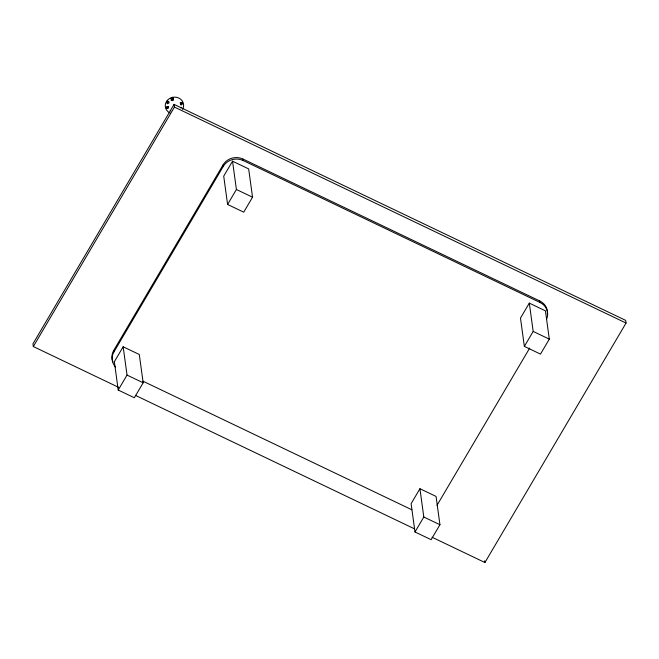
<?xml version="1.0" encoding="UTF-8"?>
<svg xmlns="http://www.w3.org/2000/svg" width="659" height="659" viewBox="0 0 659 659"><rect width="100%" height="100%" fill="white"/><g stroke="black" fill="none" stroke-linecap="round" stroke-linejoin="round"><path stroke-width="0.99" d="M167.773 100.695A1.104 1.005 -7.8 0 0 167.427 102.623L167.304 102.985A1.672 1.524 -7.8 0 0 167.262 103.702L167.295 103.85M432.065 537.242L484.925 562.522L626.05 323.05L625.679 320.373L174.075 104.394L32.95 343.858L33.321 346.543L118.628 387.344M33.321 346.543L174.446 107.071L174.075 104.394M113.002 362.03A14.729 13.444 -7.8 0 1 113.71 350.456L223.08 164.865A14.729 13.444 -7.8 0 1 243.039 159.066L539.812 300.99A14.729 13.444 -7.8 0 1 547.349 314.294M115.506 366.972A14.729 13.444 -7.8 0 1 113.916 351.947L223.286 166.356L223.08 164.865M123.159 346.774L114.345 361.742L118.216 390.046L134.345 397.756L143.168 382.788L139.288 354.484L123.159 346.774L127.039 375.078L118.216 390.046M232.536 161.191L223.714 176.151L227.594 204.455L243.723 212.173L252.537 197.206L248.665 168.902L232.536 161.191L236.408 189.495L227.594 204.455M419.931 488.706L411.117 503.674L414.989 531.978L431.118 539.688L439.94 524.721L436.06 496.416L419.931 488.706L423.811 517.01L414.989 531.978M529.309 303.115L520.486 318.083L524.358 346.387L540.487 354.097L549.309 339.138L545.43 310.834L529.309 303.115L533.18 331.419L524.358 346.387M437.008 505.329L529.721 348.026M168.671 101.502L167.427 102.623M174.446 107.071L626.05 323.05M223.286 166.356A14.729 13.444 -7.8 0 1 243.245 160.557L540.018 302.481A14.729 13.444 -7.8 0 1 546.443 319.524M236.408 189.495L252.537 197.206M533.18 331.419L549.309 339.138M142.945 381.174L411.891 509.802M127.039 375.078L143.168 382.788M423.811 517.01L439.94 524.721M135.326 395.326L414.445 528.815M539.812 300.99L540.018 302.481M484.678 560.735L484.925 562.522M243.039 159.066L243.245 160.557M113.71 350.456L113.916 351.947M168.342 106.527A1.104 1.005 -7.8 0 1 167.592 107.796A1.104 1.005 -7.8 0 1 166.225 107.137M182.246 102.063A1.104 1.005 -7.8 0 1 181.703 103.694A1.104 1.005 -7.8 0 1 180.302 102.631M170.03 113.01A9.21 8.402 -7.8 0 1 166.373 101.667A9.21 8.402 -7.8 0 1 178.853 98.043A9.21 8.402 -7.8 0 1 182.502 109.386M181.101 107.269A7.364 6.722 -7.8 0 1 180.788 107.87M170.813 110.77A7.364 6.722 -7.8 0 1 170.195 110.44M173.474 100.028A2.208 2.018 -7.8 0 1 171.258 100.184A2.438 2.224 -7.8 0 0 170.994 100.086M180.887 104.921A2.438 2.224 -7.8 0 1 181.093 105.152M167.534 103.372A1.104 1.005 -7.8 0 0 169.083 102.31A1.104 1.005 -7.8 0 0 167.345 101.634A1.104 1.005 -7.8 0 0 167.534 103.372M166.719 108.397A1.104 1.005 -7.8 0 0 168.482 107.681A1.104 1.005 -7.8 0 0 166.949 106.659A1.104 1.005 -7.8 0 0 166.719 108.397M171.711 99.929A1.104 1.005 -7.8 0 0 173.465 99.212A1.104 1.005 -7.8 0 0 171.941 98.191A1.104 1.005 -7.8 0 0 171.711 99.929M171.604 99.188A1.104 1.005 -7.8 0 0 173.366 98.463A1.104 1.005 -7.8 0 0 171.842 97.441A1.104 1.005 -7.8 0 0 171.604 99.188M180.83 104.295A1.104 1.005 -7.8 0 0 182.592 103.57A1.104 1.005 -7.8 0 0 181.068 102.557A1.104 1.005 -7.8 0 0 180.83 104.295"/></g></svg>
